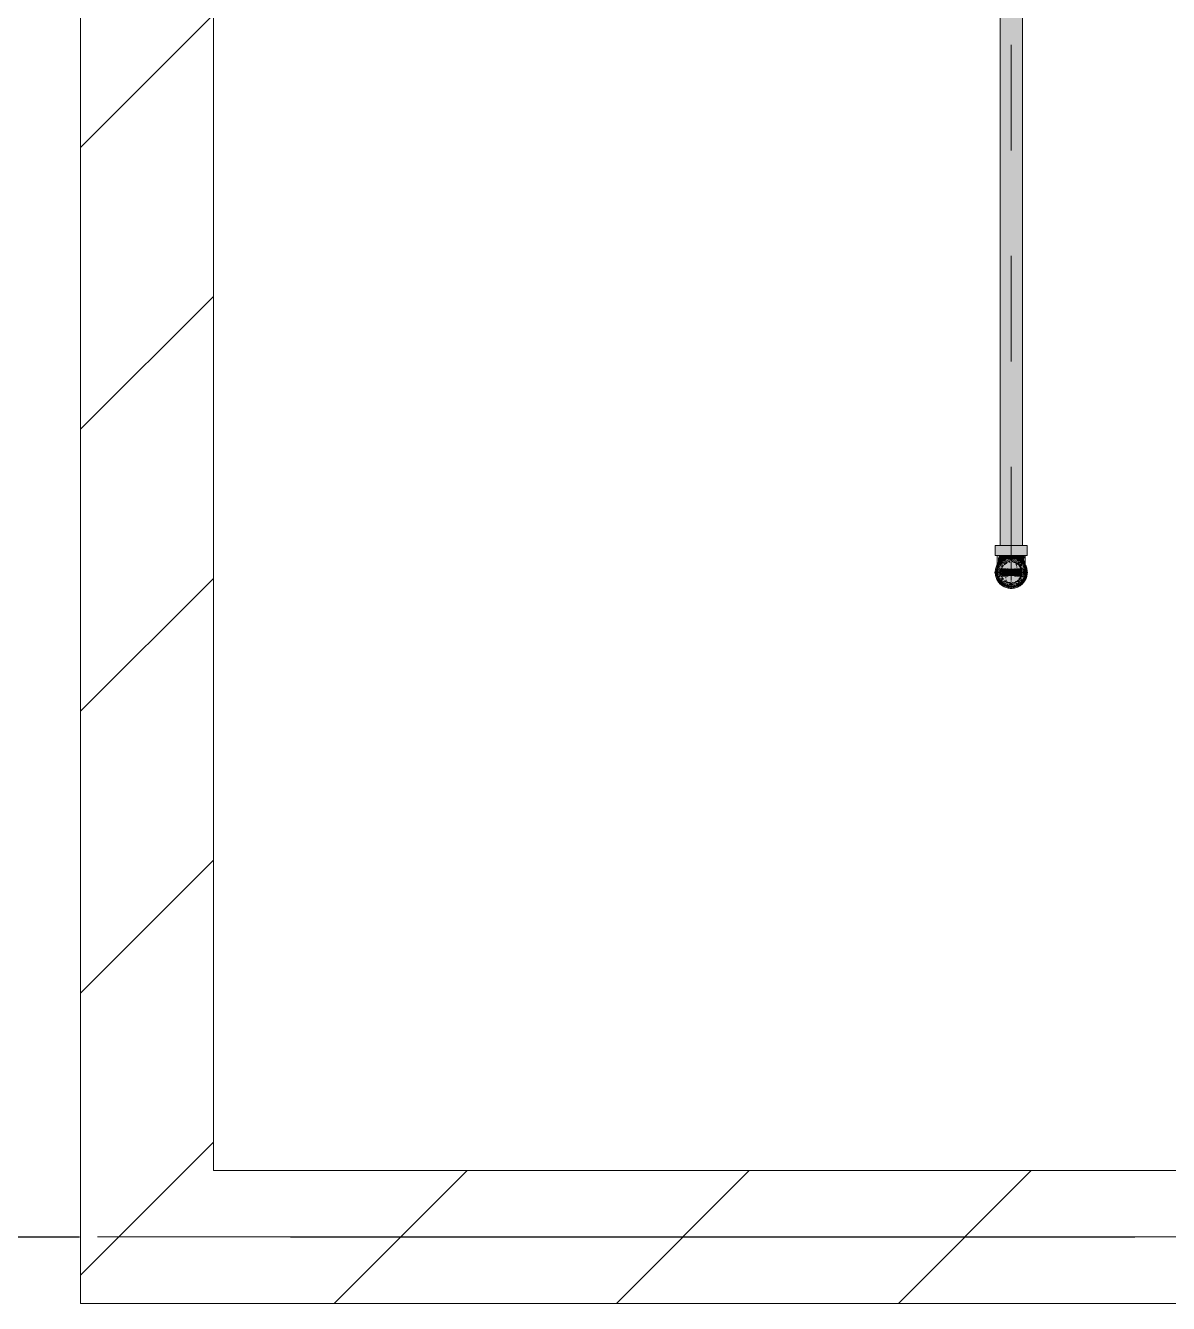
# Model space of a CAD drawing. Header units: millimetres. Extents: x -4000 to 187956, y -58990 to 162485.
# Drawn here: x 7667 to 9386, y 127350 to 129273 of the extents above; entities that cross this region are included whole.
import ezdxf

# ---------------------------------------------------------------- set-up
doc = ezdxf.new("R2010")
doc.units = ezdxf.units.MM
for name, pattern in [('Dash 1_16_', [317.5, 158.75, -158.75]), ('Grid Line', [2222.5, 1270, -317.5, 317.5, -317.5]), ('Grid Line 12_5mm', [2150, 1250, -300, 300, -300])]:
    doc.linetypes.add(name, pattern=pattern)
for name, color, linetype, lineweight in [('A-WALL', 113, 'Continuous', 13), ('A-WALL-PATT', 111, 'Continuous', 13), ('F-SPRN', 3, 'Continuous', 9), ('P-PIPE', 3, 'Continuous', 9), ('P-PIPE-CNTR', 3, 'Continuous', 9), ('S-GRID', 1, 'Continuous', 30)]:
    doc.layers.add(name, color=color, linetype=linetype, lineweight=lineweight)
pattern_1 = [(45, (0, 0), (-212.13203, 212.13203), [])]

# ---------------------------------------------------------------- blocks, each defined once
blk = doc.blocks.new('CMF2_NHAXUONG_A_rvt-1-0_000')
at = {"layer": 'A-WALL-PATT', "lineweight": 9}
h = blk.add_hatch(dxfattribs=at)
h.set_pattern_fill('FP_13', color=250, style=0, pattern_type=2)
h.set_pattern_definition(pattern_1)
h.paths.add_polyline_path([(7750.1, 127349.9), (7950.1, 127349.9), (7950.1, 138700.1), (7750.1, 138700.1), (7750.1, 128068)])
h = blk.add_hatch(dxfattribs=at)
h.set_pattern_fill('FP_13', color=250, style=0, pattern_type=2)
h.set_pattern_definition(pattern_1)
h.paths.add_polyline_path([(20963.6, 127349.9), (22449.8, 127349.9), (22449.8, 127549.9), (7950.1, 127549.9), (7950.1, 127349.9), (18696.1, 127349.9)])
at = {"layer": 'A-WALL', "color": 90, "lineweight": 15}
for p, q in [((7750.1, 137200.1), (7750.1, 127349.9)), ((7950.1, 127549.9), (7950.1, 134900)), ((22449.8, 127549.9), (7950.1, 127549.9)), ((7750.1, 127349.9), (7950.1, 127349.9)), ((7950.1, 127349.9), (22449.8, 127349.9))]:
    blk.add_line(p, q, dxfattribs=at)
at = {"layer": 'A-WALL', "color": 35, "lineweight": 15}
for p, q in [((7750.1, 135200.1), (7750.1, 127349.9)), ((7950.1, 127549.9), (7950.1, 134900)), ((22449.8, 127549.9), (7950.1, 127549.9)), ((7950.1, 127349.9), (7750.1, 127349.9)), ((7950.1, 127349.9), (22449.8, 127349.9))]:
    blk.add_line(p, q, dxfattribs=at)
at = {"layer": 'S-GRID', "linetype": 'Grid Line 12_5mm', "lineweight": 9}
blk.add_line((-824.3, 127450), (183641.1, 127450), dxfattribs=at)
blk = doc.blocks.new('Sprinkler_Up - DN20-V196-0_000')
at = {"layer": 'F-SPRN', "transparency": 33554534}
for points in [[(-13.5, 0), (-3.9, 0.7), (-1.7, 2.9), (-1.2, 3.5), (-0.6, 4), (0.6, 4), (1.2, 3.5), (1.7, 2.9), (4.6, 0), (22.2, 0), (18, 13.1), (6.9, 21.2), (-6.9, 21.2), (-18, 13.1), (-22.2, 0)], [(0, -21.2), (6.9, -21.2), (18, -13.1), (22.2, 0), (3.9, -0.7), (1.7, -2.9), (1.2, -3.5), (0.6, -4), (-0.6, -4), (-1.2, -3.5), (-1.7, -2.9), (-4.6, 0), (-22.2, 0), (-18, -13.1), (-6.9, -21.2)], [(0, -16.7), (4.3, -16.1), (11.8, -11.8), (16.1, -4.3), (16.1, 4.3), (11.8, 11.8), (8.3, 14.4), (0, 16.7), (-4.3, 16.1), (-11.8, 11.8), (-16.1, 4.3), (-16.1, -4.3), (-11.8, -11.8), (-8.3, -14.4)], [(0, -15.6), (7.8, -13.5), (13.5, -7.8), (15.1, -4), (15.1, 4), (13.5, 7.8), (7.8, 13.5), (0, 15.6), (-7.8, 13.5), (-11, 11), (-15.1, 4), (-15.1, -4), (-11, -11), (-7.8, -13.5)], [(-10.9, -5.5), (-10.9, 5.4), (-14.5, 5.4), (-14.5, -5.5)], [(-7.7, -5.5), (-7.7, 5.4), (-10.9, 5.4), (-10.9, -5.5)], [(0, -5.5), (0, 5.4), (-7.7, 5.4), (-7.7, -5.5)], [(0, 0), (5.7, 0), (2.9, 4.9), (-2.9, 4.9), (-5.7, 0)], [(-2.9, -4.9), (2.9, -4.9), (5.7, 0), (-5.7, 0)], [(-4.6, 0), (4.6, 0), (0, 4.6)], [(0, -4.6), (4.6, 0), (-4.6, 0)], [(0, -2.6), (1.3, 0), (-1.8, 0)], [(-1.3, 0), (1.8, 0), (0, 2.6)], [(7.7, -5.5), (7.7, 5.4), (0, 5.4), (0, -5.5)], [(10.9, -5.5), (10.9, 5.4), (7.7, 5.4), (7.7, -5.5)], [(14.5, -5.5), (14.5, 5.4), (10.9, 5.4), (10.9, -5.5)]]:
    blk.add_hatch(color=1, dxfattribs=at).paths.add_polyline_path(points)
at = {"layer": 'F-SPRN', "color": 1}
for p, q in [((-11.5, 5.4), (-14.5, 5.4)), ((-14.5, 5.4), (-11.3, 5.4)), ((-14.5, 5.4), (-14.5, 3.7)), ((-14.5, 3.3), (-14.5, 0)), ((-11.5, 5.4), (-11.5, 4)), ((-10.9, 1.9), (-10.9, 3.6)), ((-10.8, 5.4), (-8, 5.4)), ((-8.1, 5.4), (-10.8, 5.4)), ((-8.1, 5.4), (-8.1, 2.8)), ((-8.1, 2.5), (-8.1, 0.7)), ((-7.7, 4.8), (-7.7, 2.7)), ((-7.7, 4.8), (-7.7, 2.7)), ((-7.7, 2.1), (-7.7, 0.5)), ((-7.7, 2.1), (-7.7, 0.5)), ((-6.7, 5.4), (-4.7, 5.4)), ((-5.8, 3.8), (-5.8, 2.2)), ((-2.1, 0), (-2.1, 0)), ((-2.1, 0), (-2.1, -0.1)), ((-0.6, 2), (-0.6, 2)), ((-0.5, 2), (-0.6, 2)), ((0, 2.1), (-0.1, 2.1)), ((2.1, 0), (2.1, 0.1)), ((2.1, 0), (2.1, 0)), ((4.7, 5.4), (6.5, 5.4)), ((7.7, 5.4), (10.8, 5.4)), ((7.7, 5.2), (7.7, 2.7)), ((7.7, 5.2), (7.7, 2.7)), ((7.7, 2.3), (7.7, 0.5)), ((7.7, 2.3), (7.7, 0.5)), ((10.8, 5.4), (8.1, 5.4)), ((8.1, 5.4), (8.1, 2.8)), ((8.1, 2.5), (8.1, 0.4)), ((10.9, 5.4), (14.5, 5.4)), ((10.9, 3.6), (10.9, 0.2)), ((14.5, 5.4), (11.5, 5.4)), ((11.5, 5.4), (11.5, 4)), ((11.5, 3), (11.5, 0.2)), ((14.5, 5.4), (14.5, -5.5)), ((-14.5, -1.3), (-14.5, -3.7)), ((-11.1, -5.5), (-14.5, -5.5)), ((-14.5, -5.5), (-11.5, -5.5)), ((-10.9, -2.6), (-10.9, -1.3)), ((-10.8, -5.5), (-8.1, -5.5)), ((-7.8, -5.5), (-10.8, -5.5)), ((-8.1, -4.2), (-8.1, -5.5)), ((-7.7, -2.7), (-7.7, -4)), ((-7.7, -2.7), (-7.7, -4)), ((-7, -5.5), (-5.8, -5.5)), ((-4.8, -5.5), (-7, -5.5)), ((-5.8, -2.3), (-5.8, -3.8)), ((-1.6, -1.3), (-1.6, -1.4)), ((-1.1, -1.7), (-1.1, -1.8)), ((-0.6, -2), (-0.5, -2)), ((-0.1, -2.1), (0, -2.1)), ((0, -2.1), (0.1, -2.1)), ((0.2, -2.1), (0.3, -2.1)), ((0.3, -2.1), (0.4, -2)), ((0.4, -2), (0.5, -2)), ((0.8, -1.9), (0.9, -1.9)), ((0.9, -1.9), (1, -1.8)), ((0.9, -1.9), (0.9, -1.9)), ((1, -1.8), (1.1, -1.8)), ((1.2, -1.7), (1.3, -1.6)), ((7, -5.5), (4.8, -5.5)), ((5.8, -2.2), (5.8, -3.8)), ((5.8, -5.5), (7, -5.5)), ((7.7, -0.5), (7.7, -2.3)), ((7.7, -0.5), (7.7, -2.3)), ((7.7, -2.7), (7.7, -5.4)), ((7.7, -2.7), (7.7, -5.4)), ((10.8, -5.5), (7.7, -5.5)), ((8.1, -0.4), (8.1, -2.5)), ((8.1, -2.8), (8.1, -5.5)), ((8.1, -5.5), (10.8, -5.5)), ((10.9, -0.2), (10.9, -3.6)), ((14.5, -5.5), (10.9, -5.5)), ((11.5, -0.2), (11.5, -3)), ((11.5, -4), (11.5, -5.5)), ((11.5, -5.5), (14.5, -5.5))]:
    blk.add_line(p, q, dxfattribs=at)
at = {"layer": 'F-SPRN', "color": 1, "flags": 128}
for points in [[(-0.6, 2), (-0.7, 2), (-0.8, 1.9), (-0.9, 1.9), (-0.9, 1.9), (-1, 1.8), (-1.1, 1.8), (-1.2, 1.7), (-1.2, 1.7), (-1.3, 1.6), (-1.4, 1.6), (-1.4, 1.5), (-1.5, 1.5), (-1.5, 1.4), (-1.6, 1.3), (-1.6, 1.3), (-1.7, 1.2), (-1.7, 1.1), (-1.8, 1.1), (-1.8, 1), (-1.9, 0.9), (-1.9, 0.8), (-1.9, 0.8), (-2, 0.7), (-2, 0.6), (-2, 0.5), (-2, 0.5), (-2, 0.4), (-2.1, 0.3), (-2.1, 0.2), (-2.1, 0.1), (-2.1, 0)], [(-0.1, 2.1), (-0.1, 2.1), (-0.2, 2.1), (-0.3, 2.1), (-0.4, 2), (-0.5, 2)], [(2.1, 0.1), (2.1, 0.2), (2.1, 0.2), (2.1, 0.3), (2, 0.4), (2, 0.5), (2, 0.6), (2, 0.7), (1.9, 0.7), (1.9, 0.8), (1.9, 0.9), (1.8, 1), (1.8, 1), (1.8, 1.1), (1.7, 1.2), (1.7, 1.2), (1.6, 1.3), (1.6, 1.4), (1.5, 1.4), (1.4, 1.5), (1.4, 1.5), (1.3, 1.6), (1.3, 1.7), (1.2, 1.7), (1.1, 1.7), (1.1, 1.8), (1, 1.8), (0.9, 1.9), (0.8, 1.9), (0.8, 1.9), (0.7, 2), (0.6, 2), (0.5, 2), (0.4, 2), (0.4, 2), (0.3, 2.1), (0.2, 2.1), (0.1, 2.1), (0, 2.1)], [(-2.1, -0.1), (-2.1, -0.2), (-2.1, -0.2), (-2.1, -0.3)], [(-2.1, -0.3), (-2, -0.4), (-2, -0.5), (-2, -0.6), (-2, -0.7), (-1.9, -0.7), (-1.9, -0.8), (-1.9, -0.9), (-1.8, -1), (-1.8, -1), (-1.8, -1.1), (-1.7, -1.2), (-1.7, -1.2), (-1.6, -1.3)], [(-1.6, -1.4), (-1.5, -1.4), (-1.4, -1.5), (-1.4, -1.5)], [(-1.4, -1.5), (-1.3, -1.6), (-1.3, -1.7)], [(-1.3, -1.7), (-1.2, -1.7), (-1.1, -1.7)], [(-1.1, -1.8), (-1, -1.8), (-0.9, -1.9), (-0.8, -1.9)], [(-0.8, -1.9), (-0.8, -1.9), (-0.7, -2), (-0.6, -2)], [(-0.5, -2), (-0.4, -2), (-0.4, -2), (-0.3, -2.1), (-0.2, -2.1), (-0.1, -2.1)], [(0.1, -2.1), (0.1, -2.1), (0.2, -2.1)], [(0.5, -2), (0.6, -2), (0.6, -2)], [(0.6, -2), (0.7, -2), (0.8, -1.9)], [(1.1, -1.8), (1.2, -1.7), (1.2, -1.7)], [(1.3, -1.6), (1.4, -1.6), (1.4, -1.5)], [(1.4, -1.5), (1.5, -1.5), (1.5, -1.4), (1.6, -1.3), (1.6, -1.3), (1.7, -1.2), (1.7, -1.1), (1.8, -1.1), (1.8, -1), (1.9, -0.9), (1.9, -0.8), (1.9, -0.8), (2, -0.7), (2, -0.6), (2, -0.5), (2, -0.5), (2, -0.4), (2.1, -0.3), (2.1, -0.2), (2.1, -0.1), (2.1, 0)]]:
    blk.add_lwpolyline(points, dxfattribs=at)
at = {"layer": 'F-SPRN', "color": 1}
for radius, start, end in [(22.2, 360, 180), (21.9, 108.2621, 125.7507), (21.9, 99.348, 107.901), (21.9, 90.145, 98.8503), (21.9, 72.5583, 89.4624), (21.9, 54.2493, 71.7379), (21.9, 165.6773, 179.2615), (21.9, 144.7698, 164.8151), (21.9, 126.6942, 143.2701), (16.7, 167.6802, 180), (16.7, 167.6802, 180), (16.7, 155.3879, 164.9693), (16.7, 155.3879, 164.9693), (15.6, 166.4265, 180), (15.6, 166.4265, 180), (15.6, 150.9409, 165), (15.6, 159.6139, 165), (16.7, 136.7213, 149.931), (16.7, 136.7213, 149.931), (15.6, 150.9409, 156.3845), (15.6, 138.4214, 150), (15.6, 138.4214, 150), (16.7, 121.4181, 130.5751), (16.7, 121.4181, 130.5751), (15.6, 120.5262, 133.2078), (15.6, 120.5262, 133.2078), (16.7, 106.5995, 120), (16.7, 106.5995, 120), (15.6, 114.4363, 119.9813), (15.6, 114.4363, 119.9813), (4.63, 155.7832, 180), (4.63, 155.7832, 180), (16.7, 96.4143, 105), (16.7, 96.4143, 105), (4.63, 109.0192, 138.2703), (4.63, 109.0192, 138.2703), (15.6, 95.5762, 100.6843), (15.6, 95.5762, 100.6843), (2.56, 109.0192, 168.8278), (2.56, 109.0192, 168.8278), (2.04, 109.0192, 180), (16.7, 83.0684, 90), (16.7, 83.0684, 90), (4.63, 17.9592, 90), (4.63, 17.9592, 90), (3.81, 57.0577, 90), (2.56, 14.5599, 90), (2.56, 14.5599, 90), (2.04, 10.4703, 90), (15.6, 75.573, 80.5892), (15.6, 75.573, 80.5892), (3.81, 16.1605, 43.8358), (15.6, 67.5614, 74.5481), (15.6, 67.5614, 74.5481), (16.7, 60, 75), (16.7, 60, 75), (15.6, 60.0187, 65.5637), (15.6, 60.0187, 65.5637), (15.6, 46.7922, 60), (15.6, 46.7922, 60), (16.7, 49.4249, 58.5819), (16.7, 49.4249, 58.5819), (15.6, 30, 41.5786), (15.6, 30, 41.5786), (16.7, 30, 43.2787), (16.7, 30, 43.2787), (21.9, 36.7299, 53.3058), (15.6, 23.6155, 29.5646), (15.6, 15, 29.5646), (15.6, 15, 20.3861), (16.7, 15, 24.6121), (16.7, 15, 24.6121), (15.6, 360, 13.6618), (15.6, 0, 13.6618), (16.7, 360, 12.3198), (16.7, 0, 12.3198), (21.9, 15.1849, 35.2302), (21.9, 0.7385, 14.3227), (22.2, 180, 360), (21.9, 180.7385, 194.3227), (21.9, 195.1849, 215.2302), (21.9, 216.7299, 233.3058), (16.7, 180, 192.3198), (16.7, 180, 192.3198), (16.7, 195.0307, 204.6121), (16.7, 195.0307, 204.6121), (15.6, 181.9082, 193.6618), (15.6, 181.9082, 193.6618), (15.6, 197.3339, 209.5646), (15.6, 197.3339, 209.5646), (16.7, 210.069, 223.2787), (16.7, 210.069, 223.2787), (15.6, 212.5472, 221.5786), (15.6, 212.5472, 221.5786), (21.9, 234.2493, 251.7379), (16.7, 229.4249, 238.5819), (16.7, 229.4249, 238.5819), (15.6, 233.795, 240), (15.6, 233.795, 240), (16.7, 240, 255), (16.7, 240, 255), (15.6, 240.0187, 254.5481), (15.6, 240.0187, 254.5481), (4.63, 197.9592, 0), (4.63, 197.9592, 270), (15.6, 255, 267.64), (15.6, 255, 267.64), (3.81, 196.1605, 360), (2.56, 191.1677, 0), (2.56, 191.1677, 360), (2.04, 190.4703, 0), (16.7, 263.0684, 270), (16.7, 263.0684, 270), (4.63, 270, 360), (15.6, 275.5762, 280.6843), (15.6, 275.5762, 280.6843), (16.7, 276.4143, 285), (16.7, 276.4143, 285), (16.7, 286.5995, 300), (16.7, 286.5995, 300), (15.6, 294.4363, 299.9813), (15.6, 294.4363, 299.9813), (21.9, 288.2621, 305.7507), (15.6, 300, 313.2078), (15.6, 300, 313.2078), (16.7, 301.4181, 310.5751), (16.7, 301.4181, 310.5751), (15.6, 318.4214, 330), (15.6, 318.4214, 330), (16.7, 316.7213, 330), (16.7, 316.7213, 330), (21.9, 306.6942, 323.2701), (15.6, 330.4354, 345), (15.6, 330.4354, 336.3845), (15.6, 339.6139, 345), (15.6, 346.3382, 360), (15.6, 346.3382, 360), (16.7, 335.3879, 345), (16.7, 335.3879, 345), (16.7, 347.6802, 360), (16.7, 347.6802, 360), (21.9, 324.7698, 344.8151), (21.9, 345.6773, 359.2615), (21.9, 252.5583, 269.4624), (21.9, 270.145, 278.8503), (21.9, 279.348, 287.901)]:
    blk.add_arc((0, 0), radius, start, end, dxfattribs=at)
blk = doc.blocks.new('Steel_Transition_Threaded_HoaPhat - Standard-V190-0_000')
at = {"layer": 'P-PIPE', "lineweight": 13, "transparency": 33554534}
h = blk.add_hatch(color=1, dxfattribs=at)
h.paths.add_polyline_path([(6750, 128427.6), (6755.8, 128428.4), (6761.3, 128430.6), (6765.9, 128434.2), (6769.5, 128438.8), (6771.7, 128444.3), (6772.5, 128450.1), (6771.7, 128455.9), (6769.5, 128461.3), (6765.9, 128466), (6761.3, 128469.6), (6755.8, 128471.8), (6750, 128472.6), (6744.2, 128471.8), (6738.8, 128469.6), (6734.1, 128466), (6730.5, 128461.3), (6728.3, 128455.9), (6727.5, 128450.1), (6728.3, 128444.3), (6730.5, 128438.8), (6734.1, 128434.2), (6738.8, 128430.6), (6744.2, 128428.4)])
h.paths.add_polyline_path([(6750, 128430), (6744.8, 128430.7), (6740, 128432.7), (6735.8, 128435.9), (6732.6, 128440), (6730.6, 128444.9), (6729.9, 128450.1), (6730.6, 128455.3), (6732.6, 128460.1), (6735.8, 128464.3), (6740, 128467.5), (6744.8, 128469.5), (6750, 128470.2), (6755.2, 128469.5), (6760.1, 128467.5), (6764.2, 128464.3), (6767.4, 128460.1), (6769.4, 128455.3), (6770.1, 128450.1), (6769.4, 128444.9), (6767.4, 128440), (6764.2, 128435.9), (6760.1, 128432.7), (6755.2, 128430.7)])
for points in [[(6750, 128430), (6750, 128433.7), (6741.8, 128435.9), (6735.8, 128441.9), (6733.6, 128450.1), (6735.8, 128458.3), (6741.8, 128464.3), (6750, 128466.5), (6750, 128470.2), (6744.8, 128469.5), (6740, 128467.5), (6735.8, 128464.3), (6732.6, 128460.1), (6730.6, 128455.3), (6729.9, 128450.1), (6730.6, 128444.9), (6732.6, 128440), (6735.8, 128435.9), (6740, 128432.7), (6744.8, 128430.7)], [(6750, 128431.6), (6754.8, 128432.2), (6759.3, 128434.1), (6763.1, 128437), (6766, 128440.8), (6767.9, 128445.3), (6768.5, 128450.1), (6767.9, 128454.9), (6766, 128459.3), (6763.1, 128463.2), (6759.3, 128466.1), (6754.8, 128468), (6750, 128468.6), (6745.2, 128468), (6740.8, 128466.1), (6736.9, 128463.2), (6734, 128459.3), (6732.1, 128454.9), (6731.5, 128450.1), (6732.1, 128445.3), (6734, 128440.8), (6736.9, 128437), (6740.8, 128434.1), (6745.2, 128432.2)], [(6750, 128430), (6755.2, 128430.7), (6760.1, 128432.7), (6764.2, 128435.9), (6767.4, 128440), (6769.4, 128444.9), (6770.1, 128450.1), (6769.4, 128455.3), (6767.4, 128460.1), (6764.2, 128464.3), (6760.1, 128467.5), (6755.2, 128469.5), (6750, 128470.2), (6750, 128466.5), (6758.2, 128464.3), (6764.2, 128458.3), (6766.4, 128450.1), (6764.2, 128441.9), (6758.2, 128435.9), (6750, 128433.7)]]:
    blk.add_hatch(color=1, dxfattribs=at).paths.add_polyline_path(points)
at = {"layer": 'P-PIPE', "color": 20, "lineweight": 13}
for radius, start, end in [(22.5, 90, 270), (22.5, 135, 150), (20.1, 135, 148.1553), (18.5, 136.4297, 150), (18.5, 136.4297, 150), (22.5, 120, 135), (20.1, 128.8856, 135), (18.5, 123.4976, 133.2041), (18.5, 123.4976, 133.2041), (20.1, 120, 125.0043), (22.5, 105, 120), (16.4, 121.0738, 128.0319), (20.1, 109.6859, 120), (18.5, 106.819, 120), (18.5, 106.819, 120), (16.4, 115.1607, 120), (16.4, 107.4657, 111.9681), (22.5, 90, 105), (20.1, 100.9975, 105), (18.5, 91.4353, 103.2046), (18.5, 91.4353, 103.2046), (16.4, 96.2132, 104.6042), (20.1, 90.5246, 98.5089), (22.5, 75, 90), (22.5, 270, 90), (18.5, 78.0986, 90), (18.5, 78.0986, 90), (20.1, 75.0607, 87.9279), (18.5, 60, 75), (18.5, 60, 75), (16.4, 66.9681, 72.9388), (20.1, 60, 75), (22.5, 60, 75), (16.4, 50.4733, 56.6389), (20.1, 54.9957, 60), (18.5, 46.7959, 56.5024), (18.5, 46.7959, 56.5024), (22.5, 45, 60), (20.1, 45, 51.1144), (18.5, 30, 43.5703), (18.5, 30, 43.5703), (20.1, 31.8447, 45), (22.5, 30, 45), (22.5, 165, 180), (22.5, 180, 195), (22.5, 150, 165), (22.5, 195, 210), (20.1, 166.0499, 180), (20.1, 180, 193.9501), (20.1, 150, 162.7449), (20.1, 197.2551, 210), (18.5, 166.5939, 193.4061), (18.5, 166.5939, 180), (18.5, 180, 193.4061), (18.5, 157.6232, 165), (18.5, 157.6232, 165), (18.5, 195, 202.3768), (18.5, 195, 202.3768), (16.4, 168.5467, 178.9063), (16.4, 184.8393, 191.4533), (16.4, 158.0319, 163.506), (16.4, 143.5463, 150), (16.4, 30, 38.0319), (16.4, 338.0319, 342.8691), (16.4, 353.5463, 8.0319), (18.5, 15, 22.3768), (18.5, 15, 22.3768), (18.5, 337.6232, 345), (18.5, 337.6232, 345), (20.1, 17.2551, 30), (20.1, 330, 342.7449), (18.5, 346.5939, 13.4061), (18.5, 0, 13.4061), (18.5, 346.5939, 0), (22.5, 15, 30), (20.1, 0, 13.9501), (20.1, 346.0499, 0), (22.5, 330, 345), (22.5, 0, 15), (22.5, 345, 0), (22.5, 210, 225), (20.1, 211.8447, 225), (18.5, 210, 223.5703), (18.5, 210, 223.5703), (22.5, 225, 240), (20.1, 225, 231.1144), (16.4, 210.6635, 216.4537), (18.5, 226.7959, 236.5024), (18.5, 226.7959, 236.5024), (20.1, 234.9957, 240), (22.5, 240, 255), (16.4, 230.4733, 236.6389), (20.1, 240, 255), (18.5, 240, 255), (18.5, 240, 255), (16.4, 240, 246.5955), (22.5, 255, 270), (16.4, 250.3629, 255), (20.1, 255.0607, 267.9279), (18.5, 258.0986, 270), (18.5, 258.0986, 270), (16.4, 264.1652, 268.506), (22.5, 270, 285), (20.1, 270.5246, 278.5089), (18.5, 271.4353, 283.2046), (18.5, 271.4353, 283.2046), (16.4, 276.2132, 283.9063), (20.1, 280.9975, 285), (16.4, 287.4657, 291.9681), (18.5, 286.819, 300), (18.5, 286.819, 300), (22.5, 285, 300), (16.4, 293.4045, 300), (20.1, 289.6859, 300), (20.1, 300, 305.0043), (18.5, 303.4976, 313.2041), (18.5, 303.4976, 313.2041), (22.5, 300, 315), (20.1, 308.8856, 315), (18.5, 316.4297, 330), (18.5, 316.4297, 330), (20.1, 315, 328.1553), (22.5, 315, 330)]:
    blk.add_arc((6750, 128450.1), radius, start, end, dxfattribs=at)
blk = doc.blocks.new('Steel_Elbow_Threaded_HoaPhat - Standard-V197-0_000')
at = {"layer": 'P-PIPE', "lineweight": 13, "transparency": 33554534}
for points in [[(9133, 128475.5), (9150, 128475.5), (9150, 128490.6), (9125.9, 128490.6), (9126.7, 128475.5), (9129.1, 128475.5)], [(9150, 128475.5), (9174.1, 128475.5), (9173.3, 128490.6), (9150, 128490.6)], [(9150, 128426), (9156.2, 128426.8), (9162.1, 128429.2), (9167.1, 128433), (9170.9, 128438), (9173.3, 128443.8), (9174.1, 128450.1), (9173.3, 128456.3), (9170.9, 128462.1), (9167.1, 128467.1), (9162.1, 128471), (9156.2, 128473.4), (9150, 128474.2), (9143.8, 128473.4), (9137.9, 128471), (9133, 128467.1), (9129.1, 128462.1), (9126.7, 128456.3), (9125.9, 128450.1), (9126.7, 128443.8), (9129.1, 128438), (9133, 128433), (9137.9, 128429.2), (9143.8, 128426.8)]]:
    blk.add_hatch(color=1, dxfattribs=at).paths.add_polyline_path(points)
h = blk.add_hatch(color=1, dxfattribs=at)
h.paths.add_polyline_path([(9142.8, 128470), (9140.3, 128470), (9144.1, 128471.9)])
h.paths.add_polyline_path([(9129.8, 128460.2), (9131.2, 128460.7), (9137.2, 128467.6), (9142.8, 128470), (9150, 128471.2), (9150, 128475.5), (9131.7, 128475.5), (9130.3, 128471.7), (9130.1, 128464.3)])
h = blk.add_hatch(color=1, dxfattribs=at)
h.paths.add_polyline_path([(9166.9, 128465.3), (9169.5, 128460.7), (9168.6, 128464.6)])
h.paths.add_polyline_path([(9170.9, 128458.6), (9170.6, 128467.2), (9169.5, 128466.8), (9169.4, 128470.9), (9170.7, 128471.2), (9169.6, 128475.5), (9150, 128475.5), (9150, 128471.2), (9157.2, 128470), (9155.9, 128471.9), (9163.4, 128467.2), (9167.4, 128463.1), (9166.2, 128468.2), (9168.6, 128464.6)])
at = {"layer": 'P-PIPE', "color": 20, "lineweight": 13}
for p, q in [((9125.9, 128490.6), (9125.9, 128475.5)), ((9126.7, 128490.6), (9125.9, 128490.6)), ((9150, 128490.6), (9125.9, 128490.6)), ((9129.1, 128490.6), (9126.7, 128490.6)), ((9133, 128490.6), (9129.1, 128490.6)), ((9137.9, 128490.6), (9133.8, 128490.6)), ((9150, 128490.6), (9138.2, 128490.6)), ((9161.8, 128490.6), (9150, 128490.6)), ((9174.1, 128490.6), (9150, 128490.6)), ((9166.2, 128490.6), (9162.1, 128490.6)), ((9170.9, 128490.6), (9167.1, 128490.6)), ((9173.3, 128490.6), (9170.9, 128490.6)), ((9174.1, 128490.6), (9173.3, 128490.6)), ((9174.1, 128475.5), (9174.1, 128490.6)), ((9125.9, 128475.5), (9126.7, 128475.5)), ((9125.9, 128475.5), (9150, 128475.5)), ((9126.7, 128475.5), (9129.1, 128475.5)), ((9129.2, 128475.5), (9128.9, 128475.5)), ((9129.2, 128475.5), (9128.9, 128475.5)), ((9128.9, 128460.9), (9128.9, 128461.8)), ((9129.1, 128475.5), (9131.5, 128475.5)), ((9131.7, 128475.5), (9129.2, 128475.5)), ((9131.7, 128475.5), (9129.2, 128475.5)), ((9131.5, 128475.5), (9133, 128475.5)), ((9132.8, 128475.5), (9131.7, 128475.5)), ((9136.4, 128475.5), (9131.7, 128475.5)), ((9136.4, 128475.5), (9133.8, 128475.5)), ((9134, 128475.5), (9142.7, 128475.5)), ((9142.8, 128475.5), (9136.4, 128475.5)), ((9142.8, 128475.5), (9136.4, 128475.5)), ((9150, 128475.5), (9143.7, 128475.5)), ((9150, 128475.5), (9143.7, 128475.5)), ((9143.8, 128475.5), (9150, 128475.5)), ((9150, 128475.5), (9156.2, 128475.5)), ((9150, 128475.5), (9174.1, 128475.5)), ((9156.3, 128475.5), (9150, 128475.5)), ((9156.3, 128475.5), (9150, 128475.5)), ((9163.6, 128475.5), (9157.2, 128475.5)), ((9163.6, 128475.5), (9157.2, 128475.5)), ((9157.3, 128475.5), (9166, 128475.5)), ((9166.2, 128475.5), (9163.6, 128475.5)), ((9168.3, 128475.5), (9163.6, 128475.5)), ((9167.1, 128475.5), (9169.7, 128475.5)), ((9168.3, 128475.5), (9167.2, 128475.5)), ((9169.9, 128475.5), (9168.3, 128475.5)), ((9170.8, 128475.5), (9168.3, 128475.5)), ((9169.7, 128475.5), (9170.9, 128475.5)), ((9170.8, 128475.5), (9169.9, 128475.5)), ((9171.2, 128475.5), (9170.8, 128475.5)), ((9171.2, 128475.5), (9170.8, 128475.5)), ((9170.9, 128475.5), (9173.3, 128475.5)), ((9171.2, 128462), (9171.2, 128461.2)), ((9173.3, 128475.5), (9174.1, 128475.5)), ((9128.9, 128460.1), (9128.9, 128460.9)), ((9128.9, 128459.3), (9128.9, 128460.1)), ((9128.9, 128458.5), (9128.9, 128459.3)), ((9128.9, 128457.8), (9128.9, 128458.5)), ((9128.9, 128457.1), (9128.9, 128457.8)), ((9128.9, 128456.4), (9128.9, 128457.1)), ((9128.9, 128455.7), (9128.9, 128456.4)), ((9128.9, 128455.1), (9128.9, 128455.7)), ((9128.9, 128454.5), (9128.9, 128455.1)), ((9128.9, 128454), (9128.9, 128454.5)), ((9128.9, 128450.1), (9128.9, 128450.1)), ((9128.9, 128449.9), (9128.9, 128450.1)), ((9128.9, 128449), (9128.9, 128449.9)), ((9128.9, 128448.2), (9128.9, 128449)), ((9129, 128447.3), (9128.9, 128448.2)), ((9129.2, 128446.5), (9129, 128447.3)), ((9129.3, 128445.7), (9129.2, 128446.5)), ((9129.5, 128444.8), (9129.3, 128445.7)), ((9129.7, 128444), (9129.5, 128444.8)), ((9169.8, 128442.6), (9169.5, 128441.9)), ((9170.1, 128443.4), (9169.8, 128442.6)), ((9170.3, 128444.2), (9170.1, 128443.4)), ((9170.5, 128445.1), (9170.3, 128444.2)), ((9170.7, 128445.9), (9170.5, 128445.1)), ((9170.9, 128446.7), (9170.7, 128445.9)), ((9171.2, 128461.2), (9171.2, 128460.3)), ((9171.2, 128460.3), (9171.2, 128459.5)), ((9171.2, 128459.5), (9171.2, 128458.7)), ((9171.2, 128458.7), (9171.2, 128458)), ((9171.2, 128458), (9171.2, 128457.3)), ((9171.2, 128457.3), (9171.2, 128456.6)), ((9171.2, 128456.6), (9171.2, 128455.9)), ((9171.2, 128455.9), (9171.2, 128455.3)), ((9171.2, 128455.3), (9171.2, 128454.7)), ((9171.2, 128454.7), (9171.2, 128454.1)), ((9171.2, 128450.1), (9171.2, 128450.1)), ((9131.3, 128440.1), (9131, 128440.9)), ((9131.8, 128439.4), (9131.3, 128440.1)), ((9132.2, 128438.7), (9131.8, 128439.4)), ((9135.4, 128434.8), (9134.8, 128435.4)), ((9137.4, 128433.1), (9136.7, 128433.6)), ((9142.6, 128430.3), (9141.8, 128430.6)), ((9143.3, 128430), (9142.6, 128430.3)), ((9150.2, 128428.9), (9150, 128428.9)), ((9153.6, 128429.2), (9152.8, 128429.1)), ((9160.7, 128431.8), (9160, 128431.4)), ((9162.8, 128433.3), (9162.1, 128432.8)), ((9163.5, 128433.8), (9162.8, 128433.3)), ((9165.3, 128435.5), (9164.7, 128434.9)), ((9165.9, 128436.1), (9165.3, 128435.5)), ((9166.4, 128436.8), (9165.9, 128436.1)), ((9167, 128437.5), (9166.4, 128436.8)), ((9167.5, 128438.1), (9167, 128437.5)), ((9167.9, 128438.9), (9167.5, 128438.1)), ((9169.1, 128441.1), (9168.8, 128440.3)), ((9169.5, 128441.9), (9169.1, 128441.1))]:
    blk.add_line(p, q, dxfattribs=at)
at = {"layer": 'P-PIPE', "color": 20, "lineweight": 13, "flags": 128}
for points in [[(9128.9, 128461.8), (9128.9, 128462.6), (9128.9, 128463.5), (9128.9, 128464.4), (9128.9, 128465.4), (9128.9, 128466.3), (9128.9, 128467.3), (9128.9, 128468.2), (9128.9, 128469.2), (9128.9, 128470.2), (9128.9, 128471.2), (9128.9, 128472.2), (9128.9, 128473.2), (9128.9, 128474.2), (9128.9, 128475.2), (9128.9, 128475.5)], [(9171.2, 128475.5), (9171.2, 128474.5), (9171.2, 128473.5), (9171.2, 128472.5), (9171.2, 128471.5), (9171.2, 128470.5), (9171.2, 128469.5), (9171.2, 128468.5), (9171.2, 128467.5), (9171.2, 128466.6), (9171.2, 128465.6), (9171.2, 128464.7), (9171.2, 128463.8), (9171.2, 128462.9), (9171.2, 128462)], [(9128.9, 128453), (9128.9, 128453.4), (9128.9, 128454)], [(9128.9, 128451.1), (9128.9, 128451.4), (9128.9, 128451.7), (9128.9, 128452.1), (9128.9, 128452.5), (9128.9, 128453)], [(9128.9, 128450.6), (9128.9, 128450.8), (9128.9, 128451.1)], [(9128.9, 128450.1), (9128.9, 128450.2), (9128.9, 128450.3), (9128.9, 128450.4), (9128.9, 128450.6)], [(9130.3, 128442.4), (9130, 128443.2), (9129.7, 128444)], [(9131, 128440.9), (9130.6, 128441.6), (9130.3, 128442.4)], [(9171.1, 128448.4), (9171, 128447.6), (9170.9, 128446.7)], [(9171.2, 128450.1), (9171.1, 128449.2), (9171.1, 128448.4)], [(9171.2, 128454.1), (9171.2, 128453.6), (9171.2, 128453.1)], [(9171.2, 128453.1), (9171.2, 128452.6), (9171.2, 128452.2)], [(9171.2, 128452.2), (9171.2, 128451.8), (9171.2, 128451.5)], [(9171.2, 128451.5), (9171.2, 128451.2), (9171.2, 128450.9)], [(9171.2, 128450.9), (9171.2, 128450.7), (9171.2, 128450.5)], [(9171.2, 128450.5), (9171.2, 128450.3), (9171.2, 128450.2), (9171.2, 128450.1)], [(9133.7, 128436.6), (9133.2, 128437.3), (9132.7, 128438), (9132.2, 128438.7)], [(9134.8, 128435.4), (9134.3, 128436), (9133.7, 128436.6)], [(9136.7, 128433.6), (9136.1, 128434.2), (9135.4, 128434.8)], [(9138.8, 128432.2), (9138.1, 128432.6), (9137.4, 128433.1)], [(9140.2, 128431.3), (9139.5, 128431.7), (9138.8, 128432.2)], [(9141.8, 128430.6), (9141, 128431), (9140.2, 128431.3)], [(9145, 128429.5), (9144.2, 128429.8), (9143.3, 128430)], [(9146.6, 128429.2), (9145.8, 128429.4), (9145, 128429.5)], [(9148.3, 128429), (9147.5, 128429.1), (9146.6, 128429.2)], [(9150, 128428.9), (9149.2, 128429), (9148.3, 128429)], [(9152.8, 128429.1), (9151.9, 128429), (9151.1, 128429), (9150.2, 128428.9)], [(9155.3, 128429.6), (9154.4, 128429.4), (9153.6, 128429.2)], [(9156.9, 128430.1), (9156.1, 128429.8), (9155.3, 128429.6)], [(9160, 128431.4), (9159.2, 128431.1), (9158.4, 128430.7), (9157.7, 128430.4), (9156.9, 128430.1)], [(9162.1, 128432.8), (9161.4, 128432.3), (9160.7, 128431.8)], [(9164.7, 128434.9), (9164.1, 128434.3), (9163.5, 128433.8)], [(9168.8, 128440.3), (9168.4, 128439.6), (9167.9, 128438.9)]]:
    blk.add_lwpolyline(points, dxfattribs=at)
at = {"layer": 'P-PIPE', "color": 20, "lineweight": 13}
for radius, start, end in [(24.1, 90, 270), (24.1, 150, 165), (24.1, 135, 150), (24.1, 120, 135), (21.1, 130, 141.5854), (21.1, 112.9377, 125.8024), (24.1, 105, 120), (24.1, 90, 105), (21.1, 99.9464, 104.9657), (21.1, 90, 98.9621), (24.1, 75, 90), (24.1, 270, 90), (21.1, 75.0343, 90), (24.1, 60, 75), (21.1, 60.7988, 67.6705), (21.1, 54.1976, 59.9895), (24.1, 45, 60), (21.1, 38.4146, 50), (24.1, 30, 45), (24.1, 15, 30), (24.1, 165, 180), (24.1, 180, 195), (24.1, 195, 210), (21.1, 172.25, 178.0438), (21.1, 181.9711, 187.2923), (21.1, 165.7465, 170), (21.1, 190, 194.2657), (21.1, 150.0076, 164.9665), (21.1, 195.0455, 203.6505), (21.1, 15.0335, 29.9924), (21.1, 336.3495, 344.9545), (21.1, 345.7343, 350), (24.1, 330, 345), (21.1, 1.9562, 7.75), (21.1, 352.7077, 358.0289), (24.1, 0, 15), (24.1, 345, 0), (24.1, 210, 225), (21.1, 205.3748, 209.9974), (21.1, 213.7495, 218.4271), (24.1, 225, 240), (21.1, 218.9611, 230), (21.1, 234.2198, 247.0686), (24.1, 240, 255), (24.1, 255, 270), (21.1, 255.037, 270), (24.1, 270, 285), (21.1, 271.1041, 276.3537), (21.1, 279.9303, 284.963), (24.1, 285, 300), (21.1, 292.3235, 303.6981), (24.1, 300, 315), (21.1, 310, 321.0389), (21.1, 321.5729, 325.795), (24.1, 315, 330), (21.1, 330.0026, 334.1966)]:
    blk.add_arc((9150, 128450.1), radius, start, end, dxfattribs=at)

msp = doc.modelspace()

# ---------------------------------------------------------------- block references
at = {"lineweight": 5}
msp.add_blockref('CMF2_NHAXUONG_A_rvt-1-0_000', (0, 0), dxfattribs=at)

# ---------------------------------------------------------------- next in the draw order: hatches: boundary and pattern name
at = {"layer": 'P-PIPE', "transparency": 33554534}
for points in [[(9150, 128490.6), (9150, 131148.9), (9133.3, 131148.9), (9133.9, 128490.6), (9145.7, 128490.6)], [(9150, 128490.6), (9166.7, 128490.6), (9166.1, 131148.9), (9150, 131148.9), (9150, 128506)], [(9141.7, 128435.6), (9142.8, 128437.6), (9141.7, 128441.7), (9142.8, 128445.9), (9145.8, 128449), (9157.2, 128454.3), (9158.4, 128458.4), (9157.2, 128462.6), (9155.9, 128464.3), (9150, 128466.8), (9141.7, 128464.6), (9135.5, 128458.4), (9133.3, 128450.1), (9135.5, 128441.7), (9138.2, 128438.3)], [(9150, 128433.4), (9158.4, 128435.6), (9161.8, 128438.3), (9166.1, 128445.8), (9166.1, 128454.4), (9161.8, 128461.9), (9158.4, 128464.6), (9150, 128466.8), (9145.7, 128466.2), (9138.2, 128461.9), (9133.9, 128454.4), (9133.9, 128445.8), (9138.2, 128438.3), (9141.7, 128435.6)]]:
    msp.add_hatch(color=1, dxfattribs=at).paths.add_polyline_path(points)

# ---------------------------------------------------------------- next in the draw order: linework, layer by layer
at = {"layer": 'P-PIPE', "color": 20, "lineweight": 13}
for p, q in [((9133.3, 131148.9), (9133.3, 128490.6)), ((9166.7, 128490.6), (9166.7, 131148.9)), ((9133.3, 128490.6), (9137.9, 128490.6)), ((9138.2, 128490.6), (9161.8, 128490.6)), ((9162.1, 128490.6), (9166.7, 128490.6))]:
    msp.add_line(p, q, dxfattribs=at)
at = {"layer": 'P-PIPE', "color": 1}
for centre, radius, start, end in [((9150, 128458.4), 8.35, 69.0027, 79.2369), ((9150, 128458.4), 8.35, 20.1285, 29.0413), ((9150, 128450.1), 16.7, 46.0317, 57.203), ((9150, 128450.1), 16.7, 39.3092, 45.2846), ((9150, 128450.1), 16.7, 170.1108, 177.203), ((9150, 128450.1), 16.7, 182.797, 189.8892), ((9150, 128450.1), 16.7, 190.2154, 195.2487), ((9150, 128450.1), 16.7, 157.579, 164.2722), ((9150, 128441.7), 8.35, 172.0327, 181.5407), ((9150, 128441.7), 8.35, 131.0366, 150), ((9150, 128441.7), 8.35, 115.6806, 125.5287), ((9150, 128441.7), 8.35, 100.6842, 114.0387), ((9150, 128441.7), 8.35, 90, 100.6842), ((9150, 128458.4), 8.35, 270, 280.6842), ((9150, 128458.4), 8.35, 316.3183, 330), ((9150, 128458.4), 8.35, 8.0385, 17.9918), ((9150, 128458.4), 8.35, 352.2824, 1.6717), ((9150, 128450.1), 16.7, 32.3031, 39.2955), ((9150, 128450.1), 16.7, 23.314, 31.0974), ((9150, 128450.1), 16.7, 328.9026, 336.686), ((9150, 128450.1), 16.7, 16.9375, 22.421), ((9150, 128450.1), 16.7, 337.2636, 343.0625), ((9150, 128450.1), 16.7, 4.3093, 9.8892), ((9150, 128450.1), 16.7, 231.8726, 237.203), ((9150, 128441.7), 8.35, 199.9004, 209.0413), ((9150, 128441.7), 8.35, 226.6998, 237.8461), ((9150, 128441.7), 8.35, 249.0027, 259.2369), ((9150, 128450.1), 16.7, 264.6626, 273.5288), ((9150, 128450.1), 16.7, 308.1274, 313.9683), ((9150, 128450.1), 16.7, 314.7154, 320.6908)]:
    msp.add_arc(centre, radius, start, end, dxfattribs=at)
at = {"layer": 'P-PIPE-CNTR', "color": 1, "linetype": 'Dash 1_16_'}
for p, q in [((9150, 131148.9), (9150, 128490.6)), ((9150, 131148.9), (9150, 128490.6)), ((9150, 128472.6), (9150, 128475.1)), ((9150, 128471.2), (9150, 128472.6)), ((9150, 128468.6), (9150, 128470.2)), ((9150, 128463.6), (9150, 128465.2)), ((9150, 128459.8), (9150, 128462.6)), ((9125, 128450.1), (9127.5, 128450.1)), ((9127.8, 128450.1), (9131.5, 128450.1)), ((9131.5, 128450.1), (9133.3, 128450.1)), ((9136.9, 128450.1), (9140.4, 128450.1)), ((9140.4, 128450.1), (9142.3, 128450.1)), ((9145.4, 128450.1), (9147.6, 128450.1)), ((9148.7, 128450.1), (9150, 128450.1)), ((9150, 128455.5), (9150, 128459.1)), ((9150, 128452.6), (9150, 128454.3)), ((9150, 128450.1), (9150, 128452.1)), ((9150, 128448), (9150, 128450.1)), ((9150, 128450.1), (9151.3, 128450.1)), ((9150, 128445.9), (9150, 128447.5)), ((9150, 128441.1), (9150, 128444.6)), ((9151.8, 128450.1), (9154.6, 128450.1)), ((9155.7, 128450.1), (9163.5, 128450.1)), ((9166.4, 128450.1), (9168.5, 128450.1)), ((9168.5, 128450.1), (9172.2, 128450.1)), ((9172.5, 128450.1), (9175, 128450.1)), ((9150, 128438.1), (9150, 128440.4)), ((9150, 128435), (9150, 128436.5)), ((9150, 128432.2), (9150, 128433.4)), ((9150, 128430), (9150, 128431.6)), ((9150, 128427.6), (9150, 128428.9)), ((9150, 128425.1), (9150, 128427.6))]:
    msp.add_line(p, q, dxfattribs=at)
at = {"layer": 'P-PIPE-CNTR', "color": 20, "lineweight": 13}
for p, q in [((9150, 128490.6), (9150, 128475.5)), ((9150, 128475.5), (9150, 128474.1)), ((9150, 128474.1), (9150, 128472.3)), ((9150, 128472.2), (9150, 128470.8)), ((9150, 128469.7), (9150, 128467.9)), ((9150, 128464.4), (9150, 128462.9)), ((9150, 128461.9), (9150, 128459.4)), ((9150, 128458.8), (9150, 128454.1)), ((9150, 128452.5), (9150, 128451)), ((9150, 128450.7), (9150, 128450.1))]:
    msp.add_line(p, q, dxfattribs=at)
at = {"layer": 'S-GRID', "linetype": 'Grid Line'}
msp.add_line((-824.3, 127450), (183641.1, 127450), dxfattribs=at)

# ---------------------------------------------------------------- next in the draw order: block references
at = {"layer": 'F-SPRN', "color": 1}
msp.add_blockref('Sprinkler_Up - DN20-V196-0_000', (9150, 128450.1), dxfattribs=at)
at = {"layer": 'P-PIPE', "color": 20, "lineweight": 13}
for name, p in [('Steel_Elbow_Threaded_HoaPhat - Standard-V197-0_000', (0, 0)), ('Steel_Transition_Threaded_HoaPhat - Standard-V190-0_000', (2400, 0))]:
    msp.add_blockref(name, p, dxfattribs=at)

doc.saveas('drawing.dxf')
